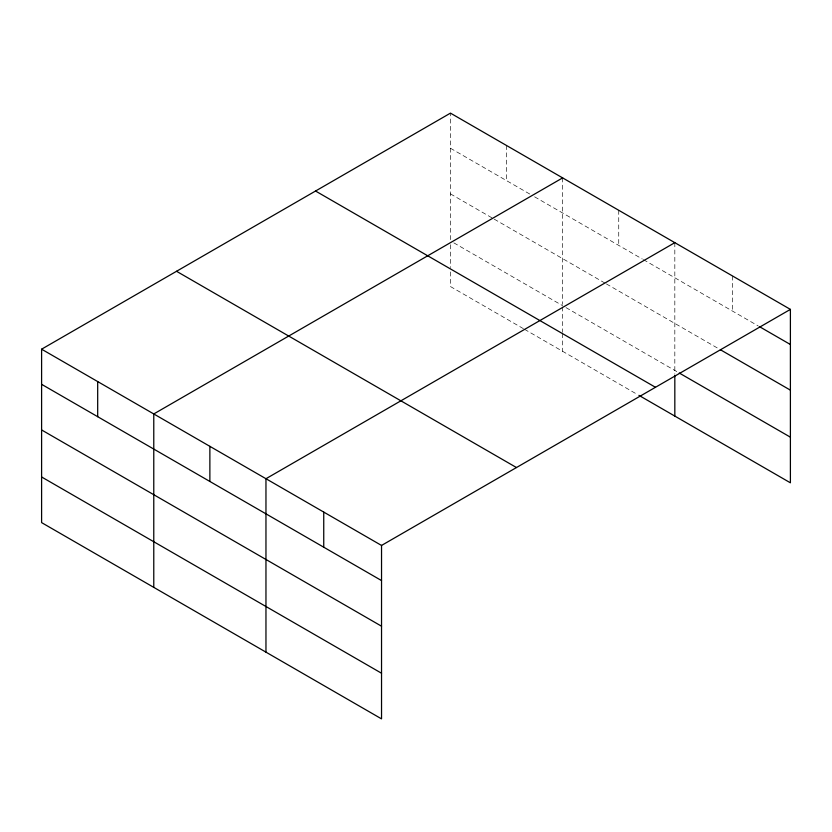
<?xml version="1.0" encoding="UTF-8"?>
<svg xmlns="http://www.w3.org/2000/svg" width="832" height="832" viewBox="0 0 832 832"><rect width="100%" height="100%" fill="white"/><g stroke="black" fill="none" stroke-linecap="round" stroke-linejoin="round"><path stroke-width="0.62" stroke-dasharray="4.16 3.12" d="M450.466 239.647L450.466 113.131M450.466 148.252L530.109 194.241M534.602 196.83L642.294 259.002M643.417 259.646L758.17 325.905M450.466 193.887L493.095 218.504M494.218 219.149L605.27 283.265M606.393 283.92L718.162 348.442M453.835 242.861L562.64 305.677M566.01 307.622L678.153 372.372M523.38 328.65L450.466 286.551L450.466 268.809M524.503 329.295L637.801 394.711M732.607 276.026L732.607 311.147M674.825 242.663L674.825 374.244M618.738 210.278L618.738 245.398M562.64 177.892L562.64 304.408M562.64 306.946L562.64 332.301M562.64 333.57L562.64 351.322M506.553 145.517L506.553 180.638M450.466 244.722L450.466 267.54"/><path stroke-width="1.25" d="M41.6 349.19L381.534 545.449L381.534 718.869L41.6 522.61L41.6 349.19L450.466 113.131L790.4 309.39L790.4 482.81L638.924 395.356M562.64 177.892L153.774 413.951L153.774 587.382M674.825 242.663L265.959 478.722L265.959 652.142M381.534 545.449L790.4 309.39M759.283 326.55L790.4 344.51M720.387 349.731L790.4 390.146M679.266 373.017L790.4 437.174M315.536 191.027L655.47 387.286M176.53 271.284L516.464 467.542M41.6 384.311L381.534 580.57M41.6 429.946L381.534 626.205M41.6 476.975L381.534 673.234M674.825 375.513L674.825 416.083M323.742 512.086L323.742 547.206M209.872 446.337L209.872 481.458M97.687 381.566L97.687 416.697"/></g></svg>
